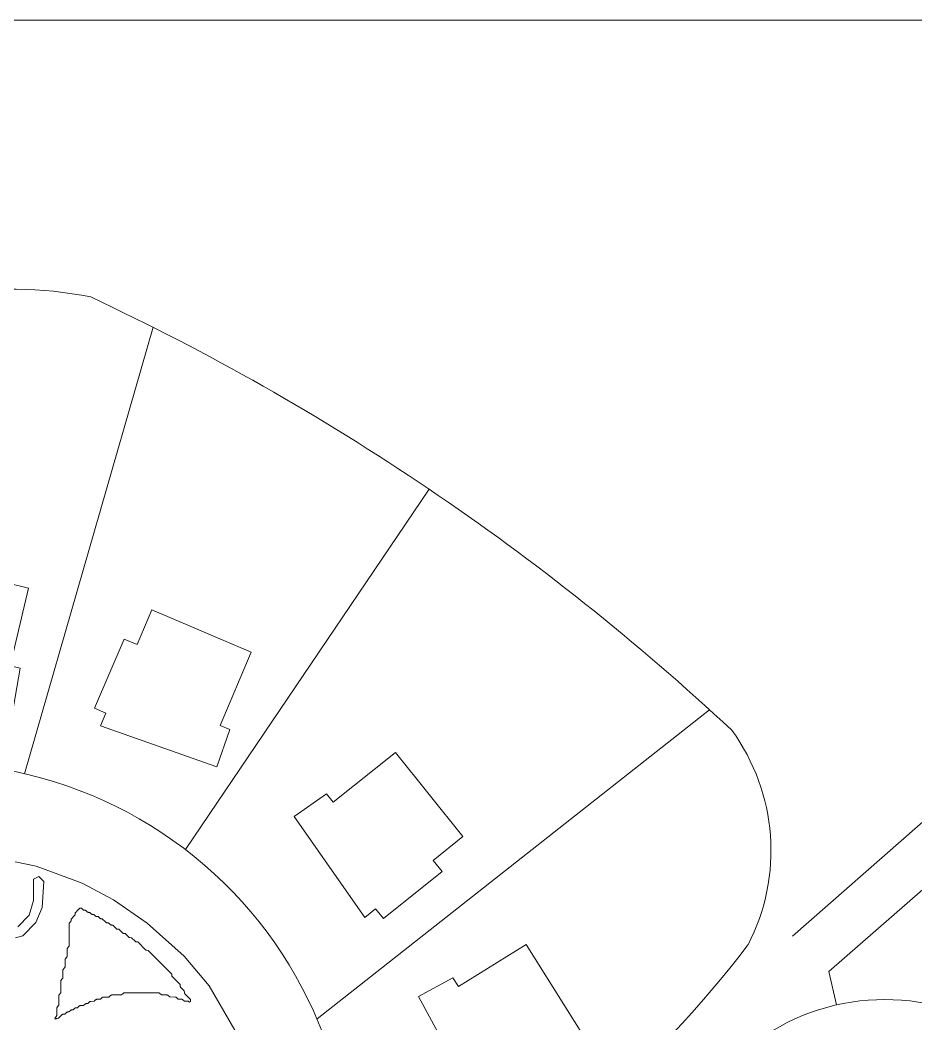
# Model space of a CAD drawing. Header units: inches. Extents: x 36 to 80.3, y 17.3 to 55.9.
# Drawn here: x 53.45 to 64.83, y 43.16 to 55.9 of the extents above; entities that cross this region are included whole.
import ezdxf

# ---------------------------------------------------------------- set-up
doc = ezdxf.new("R2010")
doc.units = ezdxf.units.IN
for name, color, linetype, lineweight in [('01_ORIGINAL_CAD', 7, 'CONTINUOUS', 20), ('02_APPROVED_PDF_OUTLINES', 7, 'CONTINUOUS', 15), ('04_APPROVED_PERIMETER', 7, 'CONTINUOUS', 15)]:
    doc.layers.add(name, color=color, linetype=linetype, lineweight=lineweight)

msp = doc.modelspace()

# ---------------------------------------------------------------- linework, layer by layer
at = {"layer": '01_ORIGINAL_CAD'}
msp.add_line((36.248, 55.9), (71.442, 55.9), dxfattribs=at)
for points in [[(55.143, 52), (53.51, 46.333)], [(63.257, 44.272), (68.329, 48.719), (68.329, 49.231), (68.73, 49.6), (69.33, 49.6), (71.442, 51.512), (71.442, 50.696), (69.711, 49.177), (69.725, 48.651), (69.304, 48.218), (68.761, 48.218), (63.72, 43.82), (63.817, 43.397)], [(55.552, 45.371), (58.647, 49.945)], [(62.206, 47.145), (57.223, 43.22)]]:
    msp.add_lwpolyline(points, dxfattribs=at)
for points in [[(53.327, 47.704), (53.561, 48.687), (52.231, 49.012), (52.116, 48.544), (51.942, 48.586), (51.715, 47.658), (51.87, 47.62), (51.829, 47.45), (53.37, 47.181), (53.455, 47.672)], [(55.995, 46.944), (56.387, 47.876), (55.128, 48.415), (54.938, 47.972), (54.774, 48.042), (54.397, 47.164), (54.544, 47.101), (54.475, 46.94), (55.951, 46.422), (56.116, 46.892)], [(57.426, 45.973), (58.218, 46.601), (59.075, 45.534), (58.699, 45.232), (58.811, 45.092), (58.066, 44.493), (57.966, 44.618), (57.83, 44.508), (56.934, 45.791), (57.343, 46.076)], [(59.019, 43.63), (59.878, 44.165), (60.608, 43.006), (60.2, 42.749), (60.296, 42.598), (59.487, 42.088), (59.402, 42.222), (59.254, 42.129), (58.511, 43.505), (58.949, 43.742)]]:
    msp.add_lwpolyline(points, close=True, dxfattribs=at)
for points in [[(50.14, 46.014, -0.546754), (57.65, 41.045, 0.171391), (58.184, 40.351, 0.171391)], [(60.29, 39.74, -0.089338), (62.813, 42.944, -0.322066), (66.051, 42.944, -0.030946), (69.111, 38.833, -0.044664), (70.78, 33.554, -0.301674), (68.967, 31.144, -0.082145), (65.591, 31.078)]]:
    msp.add_lwpolyline(points, format="xyb", dxfattribs=at)
for centre, radius, start, end in [((53.373, 47.535), 4.948, 78.6004, 100.6499), ((40.939, 23.771), 31.601, 47.0054, 64.8874), ((60.387, 45.356), 2.599, 332.6099, 36.0186), ((51.961, 52.291), 13.465, 297.5281, 322.8549)]:
    msp.add_arc(centre, radius, start, end, dxfattribs=at)
at = {"layer": '02_APPROVED_PDF_OUTLINES'}
msp.add_lwpolyline([(53.893, 43.226), (53.893, 43.226), (53.913, 43.249), (53.915, 43.252), (53.917, 43.255), (53.918, 43.259), (53.919, 43.262), (53.919, 43.266), (53.919, 43.36), (53.939, 43.384), (53.941, 43.386), (53.943, 43.39), (53.944, 43.393), (53.945, 43.396), (53.945, 43.4), (53.945, 43.522), (53.965, 43.545), (53.967, 43.547), (53.969, 43.551), (53.97, 43.554), (53.971, 43.557), (53.971, 43.561), (53.971, 43.709), (53.99, 43.729), (53.992, 43.731), (53.994, 43.734), (53.995, 43.737), (53.996, 43.74), (53.996, 43.743), (53.997, 43.746), (53.998, 43.844), (54.018, 43.867), (54.02, 43.87), (54.022, 43.873), (54.023, 43.876), (54.024, 43.88), (54.024, 43.883), (54.024, 43.978), (54.044, 44.001), (54.046, 44.004), (54.048, 44.007), (54.049, 44.01), (54.05, 44.014), (54.05, 44.017), (54.05, 44.112), (54.07, 44.135), (54.072, 44.138), (54.074, 44.141), (54.075, 44.145), (54.076, 44.148), (54.076, 44.152), (54.076, 44.434), (54.095, 44.454), (54.097, 44.457), (54.099, 44.46), (54.1, 44.463), (54.101, 44.466), (54.101, 44.47), (54.102, 44.487), (54.146, 44.531), (54.148, 44.534), (54.15, 44.537), (54.151, 44.54), (54.152, 44.543), (54.153, 44.547), (54.155, 44.567), (54.172, 44.585), (54.175, 44.588), (54.176, 44.59), (54.178, 44.593), (54.179, 44.596), (54.179, 44.6), (54.179, 44.6), (54.18, 44.6), (54.183, 44.601), (54.186, 44.602), (54.189, 44.604), (54.192, 44.605), (54.195, 44.608), (54.212, 44.625), (54.232, 44.625), (54.249, 44.608), (54.251, 44.605), (54.254, 44.603), (54.257, 44.602), (54.261, 44.601), (54.264, 44.6), (54.284, 44.599), (54.305, 44.579), (54.308, 44.577), (54.311, 44.575), (54.314, 44.573), (54.317, 44.573), (54.321, 44.572), (54.338, 44.571), (54.358, 44.552), (54.361, 44.55), (54.364, 44.548), (54.367, 44.547), (54.371, 44.546), (54.374, 44.545), (54.391, 44.545), (54.411, 44.525), (54.414, 44.523), (54.417, 44.521), (54.42, 44.52), (54.424, 44.519), (54.427, 44.519), (54.444, 44.518), (54.464, 44.499), (54.467, 44.496), (54.47, 44.494), (54.473, 44.493), (54.477, 44.492), (54.48, 44.492), (54.497, 44.491), (54.541, 44.447), (54.544, 44.445), (54.546, 44.443), (54.55, 44.441), (54.553, 44.44), (54.556, 44.44), (54.576, 44.438), (54.597, 44.418), (54.6, 44.416), (54.603, 44.414), (54.606, 44.413), (54.61, 44.412), (54.613, 44.411), (54.63, 44.411), (54.674, 44.366), (54.676, 44.364), (54.679, 44.362), (54.682, 44.361), (54.686, 44.36), (54.689, 44.359), (54.709, 44.357), (54.754, 44.313), (54.756, 44.31), (54.759, 44.309), (54.762, 44.307), (54.766, 44.306), (54.769, 44.306), (54.789, 44.304), (54.833, 44.259), (54.836, 44.257), (54.839, 44.255), (54.842, 44.253), (54.845, 44.252), (54.849, 44.252), (54.868, 44.25), (54.913, 44.206), (54.916, 44.203), (54.919, 44.201), (54.922, 44.2), (54.925, 44.199), (54.928, 44.198), (54.948, 44.197), (55.046, 44.098), (55.049, 44.096), (55.051, 44.094), (55.055, 44.093), (55.058, 44.092), (55.061, 44.091), (55.081, 44.089), (55.379, 43.789), (55.38, 43.769), (55.381, 43.766), (55.382, 43.763), (55.383, 43.759), (55.385, 43.756), (55.387, 43.754), (55.485, 43.656), (55.485, 43.639), (55.486, 43.636), (55.486, 43.633), (55.487, 43.63), (55.489, 43.627), (55.49, 43.625), (55.492, 43.623), (55.538, 43.575), (55.54, 43.555), (55.541, 43.551), (55.542, 43.548), (55.543, 43.545), (55.545, 43.542), (55.547, 43.539), (55.617, 43.468), (55.617, 43.442), (55.617, 43.442), (55.613, 43.44), (55.611, 43.438), (55.608, 43.436), (55.604, 43.432), (55.597, 43.438), (55.594, 43.44), (55.591, 43.442), (55.588, 43.443), (55.584, 43.444), (55.581, 43.444), (55.541, 43.444), (55.521, 43.463), (55.519, 43.465), (55.516, 43.466), (55.513, 43.468), (55.51, 43.469), (55.507, 43.469), (55.504, 43.47), (55.461, 43.471), (55.438, 43.491), (55.435, 43.493), (55.433, 43.494), (55.43, 43.496), (55.427, 43.497), (55.424, 43.497), (55.421, 43.497), (55.354, 43.498), (55.332, 43.518), (55.329, 43.52), (55.327, 43.521), (55.324, 43.522), (55.321, 43.523), (55.318, 43.524), (55.315, 43.524), (55.248, 43.524), (55.225, 43.545), (55.223, 43.546), (55.22, 43.548), (55.218, 43.549), (55.215, 43.55), (55.212, 43.551), (55.209, 43.551), (54.778, 43.551), (54.775, 43.55), (54.772, 43.55), (54.769, 43.549), (54.767, 43.548), (54.764, 43.546), (54.762, 43.544), (54.739, 43.524), (54.619, 43.524), (54.616, 43.523), (54.613, 43.523), (54.61, 43.522), (54.607, 43.521), (54.605, 43.519), (54.602, 43.517), (54.58, 43.497), (54.513, 43.497), (54.51, 43.496), (54.507, 43.496), (54.504, 43.495), (54.501, 43.494), (54.499, 43.492), (54.496, 43.49), (54.473, 43.47), (54.43, 43.469), (54.427, 43.469), (54.424, 43.468), (54.421, 43.467), (54.418, 43.466), (54.416, 43.464), (54.413, 43.462), (54.393, 43.443), (54.35, 43.442), (54.347, 43.442), (54.344, 43.441), (54.341, 43.44), (54.339, 43.439), (54.336, 43.437), (54.334, 43.435), (54.313, 43.415), (54.293, 43.414), (54.29, 43.413), (54.286, 43.412), (54.283, 43.411), (54.28, 43.409), (54.278, 43.406), (54.26, 43.389), (54.218, 43.388), (54.215, 43.388), (54.212, 43.387), (54.209, 43.386), (54.206, 43.385), (54.203, 43.383), (54.201, 43.381), (54.181, 43.362), (54.164, 43.361), (54.161, 43.361), (54.157, 43.36), (54.154, 43.359), (54.151, 43.357), (54.148, 43.354), (54.127, 43.335), (54.107, 43.333), (54.104, 43.332), (54.101, 43.331), (54.097, 43.33), (54.095, 43.328), (54.092, 43.326), (54.074, 43.308), (54.058, 43.308), (54.054, 43.307), (54.051, 43.306), (54.048, 43.305), (54.045, 43.303), (54.042, 43.301), (54.022, 43.281), (54.005, 43.281), (54.002, 43.28), (53.999, 43.28), (53.996, 43.279), (53.993, 43.277), (53.991, 43.276), (53.989, 43.274), (53.942, 43.228), (53.925, 43.227), (53.922, 43.227), (53.919, 43.226), (53.915, 43.224), (53.912, 43.222), (53.909, 43.22), (53.906, 43.217), (53.902, 43.22), (53.899, 43.222), (53.896, 43.224), (53.893, 43.226)], close=True, dxfattribs=at)
at = {"layer": '04_APPROVED_PERIMETER'}
for points in [[(53.391, 45.213), (53.657, 45.159), (54.241, 44.945), (54.64, 44.73), (55.065, 44.435), (55.535, 44.015), (55.854, 43.64), (56.227, 42.996)], [(53.396, 44.247), (53.487, 44.276), (53.652, 44.444), (53.732, 44.634), (53.757, 44.965), (53.693, 45.028), (53.624, 44.994), (53.622, 44.724), (53.57, 44.536), (53.426, 44.39)]]:
    msp.add_lwpolyline(points, dxfattribs=at)

doc.saveas('drawing.dxf')
